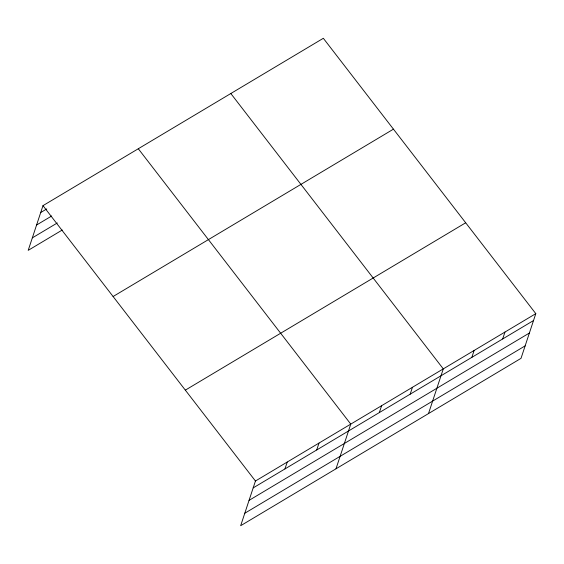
<?xml version="1.0" encoding="UTF-8"?>
<svg xmlns="http://www.w3.org/2000/svg" width="564" height="564" viewBox="0 0 564 564"><rect width="100%" height="100%" fill="white"/><g stroke="black" fill="none" stroke-linecap="round" stroke-linejoin="round"><path stroke-width="0.85" d="M535.8 313.647L255.45 481.014L240.666 525.711L521.016 358.351L535.8 313.647L323.334 38.289L42.984 205.648L28.2 250.353L62.244 230.027M284.947 468.938L287.224 462.043M316.714 449.966L318.998 443.078M335.989 468.811L350.773 424.107L138.3 148.748M379.325 412.594L381.609 405.699M410.169 394.18L412.446 387.285M428.499 413.581L443.283 368.877L230.817 93.518M471.842 357.364L474.127 350.47M502.679 338.95L504.963 332.055M40.707 212.543L46.756 208.927M36.575 225.022L51.705 215.991M32.324 237.874L57.288 222.97M113.096 296.516L393.446 129.156M185.337 390.14L465.688 222.78M253.173 487.902L533.523 320.542M249.048 500.381L529.392 333.021M244.797 513.24L525.14 345.873M42.984 205.648L255.45 481.014"/></g></svg>
